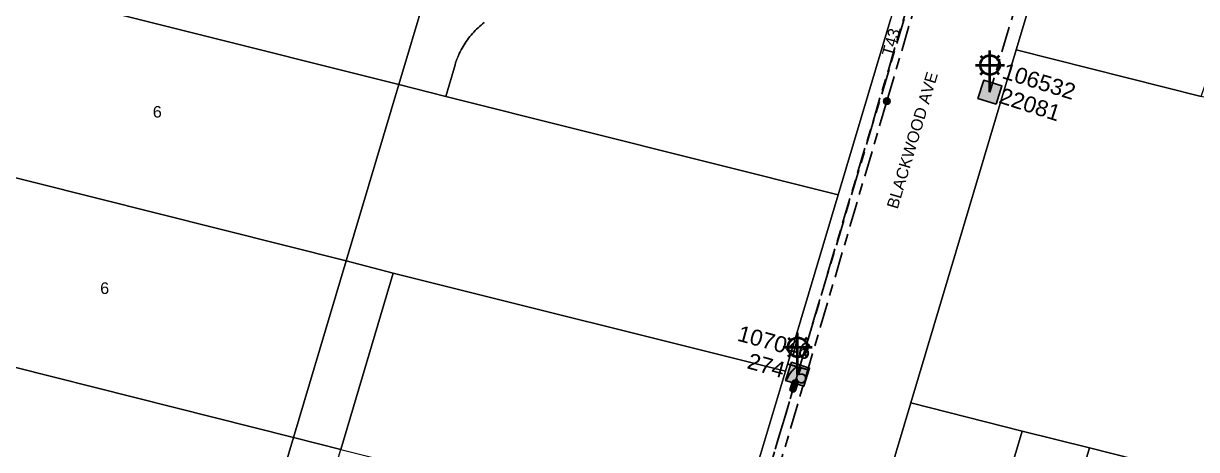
# Model space of a CAD drawing. Header units: metres. Extents: x 300457 to 302353, y 6232868 to 6234686.
# Drawn here: x 301670.9 to 301853.6, y 6233440.7 to 6233507.1 of the extents above; entities that cross this region are included whole.
import ezdxf
from ezdxf.enums import TextEntityAlignment as Align

# ---------------------------------------------------------------- set-up
doc = ezdxf.new("R2010")
doc.units = ezdxf.units.M
doc.linetypes.add('Cable Exist UG', pattern=[8.2, 4, -1.2, 1.8, -1.2])
doc.layers.get('0').update_dxf_attribs({"color": 6})
for name, color, linetype, lineweight in [('Cadastre Buildings_SP_EXT', 9, 'Continuous', 5), ('Cadastre Land Parcels_SP_EXT', 9, 'Continuous', 5), ('Cadastre Roads_SP_EXT', 9, 'Continuous', 5)]:
    doc.layers.add(name, color=color, linetype=linetype, lineweight=lineweight)
for name, color, linetype in [('Equip_HV_EXT', 7, 'Continuous'), ('Equip_SL_EXT', 7, 'Continuous'), ('Equip_SP_SL_EXT', 7, 'Continuous'), ('Mains_HV_EXT', 7, 'Continuous'), ('Mains_LV_EXT', 7, 'Continuous'), ('Mains_SL_EXT', 7, 'Continuous'), ('SupportsUG_SP_LV_SL_EXT', 7, 'Continuous')]:
    doc.layers.add(name, color=color, linetype=linetype)
doc.styles.add('COLUMN_LABEL', font='arial.ttf')
doc.styles.add('iecARIAL', font='arial.ttf', dxfattribs={"height": 2})
doc.styles.add('POLE_LABEL', font='arial.ttf')
doc.styles.get("Standard").update_dxf_attribs({"font": 'arial.ttf'})

# ---------------------------------------------------------------- blocks, each defined once
blk = doc.blocks.new('COLUMN_EXT')
blk.add_hatch(color=256).paths.add_polyline_path([(-1.49, 1.48), (-1.49, -1.49), (1.48, -1.49), (1.48, 1.48)])
blk.add_lwpolyline([(-1.49, -1.49), (1.48, -1.49), (1.48, 1.48), (-1.49, 1.48)], close=True)
for tag, height, style, flags, p in [('ASSET_NUM', 2.5, 'COLUMN_LABEL', 8, (2, 2)), ('STRUCTURE_PLANT_NUMBER', 0.2, 'POLE_LABEL', 9, (1.81, 0.03)), ('STREET_CODE', 0.2, 'COLUMN_LABEL', 9, (1.81, -0.2))]:
    blk.add_attdef(tag, text='', height=height, dxfattribs=dict(style=style, flags=flags)).set_placement(p, align=Align.MIDDLE_LEFT)
at = {"flags": 9}
for tag, p in [('COLUMN_TYPE', (1.81, -0.4)), ('OWNED_BY', (1.81, -0.6)), ('STATE', (1.81, -0.8)), ('USAGE', (1.81, -1)), ('STREETNAME', (1.81, -1.6)), ('SUBURB', (1.81, -1.8)), ('LEGEND', (1.81, -1.2)), ('LOCATION', (1.81, -1.4)), ('NOTES', (1.81, -2))]:
    blk.add_attdef(tag, text='', height=0.2, dxfattribs=at).set_placement(p, align=Align.MIDDLE_LEFT)
at = {"flags": 1}
blk.add_attdef('Z', (1.81, -2.35), '', height=0.2, dxfattribs=at)
blk = doc.blocks.new('SL_LANTERN_EXT')
at = {"lineweight": 40}
for p, q in [((-1.46, 5.68), (-1.06, 5.28)), ((0, 1.97), (0, 6.47)), ((1.46, 5.68), (1.06, 5.28)), ((-2.25, 4.22), (2.25, 4.22)), ((-1.46, 2.76), (-1.06, 3.16)), ((0, 0), (0, 2.72)), ((1.46, 2.76), (1.06, 3.16))]:
    blk.add_line(p, q, dxfattribs=at)
blk.add_circle((0, 4.22), 1.5, dxfattribs=at)
at = {"style": 'iecARIAL', "flags": 8}
blk.add_attdef('ASSET_NUM', (1.5, 1.5), '', height=2.5, dxfattribs=at)
for tag, p, height, flags in [('OPERATING_VOLTAGE', (0.98, -1.65), 0.2, 9), ('ORIENTATION', (0.98, -1.85), 0.2, 9), ('CONSTRUCTED_VOLTAGE', (0.98, -0.65), 0.2, 9), ('CONTROL_TYPE', (0.98, -0.85), 0.2, 9), ('LANTERN_PURPOSE', (0.98, -1.05), 0.2, 9), ('LANTERN_TYPE', (0.98, -1.25), 0.2, 9), ('NO_PHASES', (0.98, -1.45), 0.2, 9), ('LNUMBER', (2.18, -3.25), 2.5, 8), ('OWNED_BY', (0.98, -2.05), 0.2, 9), ('STATE', (0.98, -2.25), 0.2, 9), ('USAGE', (0.98, -2.45), 0.2, 9), ('CEXIST', (0.98, -2.65), 0.2, 9), ('CNEW', (0.98, -2.85), 0.2, 9), ('CNUMBER', (0.98, -3.05), 0.2, 9), ('CREMOVE', (0.98, -3.25), 0.2, 9), ('CREPLACE', (0.98, -3.45), 0.2, 9), ('LKINGHEIGHT', (0.98, -3.65), 0.2, 9), ('LBRACKET', (0.98, -3.85), 0.2, 9), ('LBRACKETVOCAB', (0.98, -4.05), 0.2, 9), ('LCATEGORY', (0.98, -4.25), 0.2, 9), ('LCHARGE1', (0.98, -4.45), 0.2, 9), ('LCHARGE1PERCENT', (0.98, -4.65), 0.2, 9), ('LCHARGE2', (0.98, -4.85), 0.2, 9), ('LCHARGE2PERCENT', (0.98, -5.05), 0.2, 9), ('LCHARGE3', (0.98, -5.25), 0.2, 9), ('LCHARGE3PERCENT', (0.98, -5.45), 0.2, 9), ('LEXIST', (0.98, -5.65), 0.2, 9), ('LLAMP', (0.98, -5.85), 0.2, 9), ('LLAMPVOCAB', (0.98, -6.05), 0.2, 9), ('LMAST', (0.98, -6.25), 0.2, 9), ('LMASTVOCAB', (0.98, -6.45), 0.2, 9), ('LNEW', (0.98, -6.65), 0.2, 9), ('LANTNUMBER', (0.98, -6.85), 0.2, 9), ('LOUTREACH', (0.98, -7.25), 0.2, 9), ('LOUTREACHVOCAB', (0.98, -7.45), 0.2, 9), ('STREETNAME', (0.98, -9.25), 0.2, 9), ('LRATECODE', (0.98, -7.65), 0.2, 9), ('LREMOVE', (0.98, -7.85), 0.2, 9), ('LREPLACE', (0.98, -8.05), 0.2, 9), ('LTYPE', (0.98, -8.25), 0.2, 9), ('LTYPEVOCAB', (0.98, -8.45), 0.2, 9), ('LEGEND', (0.98, -8.65), 0.2, 9), ('LOCATION', (0.98, -8.85), 0.2, 9), ('NOTES', (0.98, -9.05), 0.2, 9), ('SUBURB', (0.98, -9.45), 0.2, 1)]:
    blk.add_attdef(tag, p, '', height=height, dxfattribs=dict(flags=flags))
blk = doc.blocks.new('SL_STJ_EXT')
h = blk.add_hatch(color=256)
edge = h.paths.add_edge_path()
edge.add_ellipse((-0.59, 0.13), major_axis=(0.226, 0.226), ratio=1, start_angle=45, end_angle=135)
edge.add_line((-0.91, 0.13), (-0.91, -0.13))
edge.add_ellipse((-0.59, -0.13), major_axis=(0.226, 0.226), ratio=1, start_angle=135, end_angle=225)
edge.add_line((-0.59, -0.45), (0.59, -0.45))
edge.add_ellipse((0.59, -0.13), major_axis=(-0.226, 0.226), ratio=1, start_angle=135, end_angle=225)
edge.add_line((0.91, -0.13), (0.91, 0.13))
edge.add_ellipse((0.59, 0.13), major_axis=(-0.226, 0.226), ratio=1, start_angle=225, end_angle=315)
edge.add_line((0.59, 0.45), (-0.59, 0.45))
blk.add_lwpolyline([(-0.91, 0.13), (-0.91, -0.13, 0.414214), (-0.59, -0.45), (0.59, -0.45, 0.414214), (0.91, -0.13), (0.91, 0.13, 0.414214), (0.59, 0.45), (-0.59, 0.45, 0.414214)], format="xyb", close=True)
at = {"flags": 1}
blk.add_attdef('Z', (0, 0), '', height=0.2, dxfattribs=at)
at = {"flags": 9}
for tag, p in [('ORIENTATION', (0, 0)), ('USAGE', (0, -0.2)), ('LEGEND', (0, -0.4)), ('NOTES', (0, -0.6))]:
    blk.add_attdef(tag, text='', height=0.2, dxfattribs=at).set_placement(p, align=Align.MIDDLE_LEFT)
blk = doc.blocks.new('CONNECTOR_NODE_EXT')
h = blk.add_hatch(color=256)
edge = h.paths.add_edge_path()
edge.add_arc((0, 0), 0.5, 0, 360)
blk.add_circle((0, 0), 0.5)
at = {"flags": 1}
blk.add_attdef('Z', (0, 0), '', height=0.2, dxfattribs=at)
at = {"flags": 9}
for tag, p in [('CONNECTOR_TYPE', (0, 0)), ('CONSTRUCTED_VOLTAGE', (0, -0.2)), ('OPERATING_VOLTAGE', (0, -0.6)), ('ORIENTATION', (0, -0.8)), ('SUBTYPE', (0, -1)), ('NO_PHASES', (0, -0.4)), ('USAGE', (0, -1.2)), ('NOTES', (0, -1.4))]:
    blk.add_attdef(tag, text='', height=0.2, dxfattribs=at).set_placement(p, align=Align.MIDDLE_LEFT)

msp = doc.modelspace()

# ---------------------------------------------------------------- linework, layer by layer
at = {"layer": 'Cadastre Buildings_SP_EXT', "linetype": 'Continuous'}
msp.add_lwpolyline([(301742.65, 6233507.26), (301742.4, 6233507.07), (301742.16, 6233506.87), (301741.92, 6233506.66), (301741.69, 6233506.45), (301741.47, 6233506.23), (301741.25, 6233506.01), (301741.03, 6233505.78), (301740.82, 6233505.55), (301740.62, 6233505.31), (301740.42, 6233505.07), (301740.22, 6233504.83), (301740.04, 6233504.57), (301739.86, 6233504.32), (301739.68, 6233504.06), (301739.51, 6233503.79), (301739.35, 6233503.53), (301739.2, 6233503.25), (301739.05, 6233502.98), (301738.91, 6233502.7), (301738.77, 6233502.42), (301738.64, 6233502.13), (301738.52, 6233501.84), (301738.41, 6233501.55), (301738.3, 6233501.26), (301738.2, 6233500.96), (301738.11, 6233500.66), (301736.65, 6233495.75), (301797.76, 6233480.38), (301805.97, 6233507.9)], dxfattribs=at)
for points in [[(301877.47, 6233430.68), (301885.68, 6233458.17), (301893.17, 6233483.26), (301891.96, 6233484.85), (301890.79, 6233486.51), (301854.34, 6233495.71), (301825.51, 6233502.98), (301817.29, 6233475.44), (301809.09, 6233447.93), (301826.45, 6233443.55), (301836.92, 6233440.91), (301847.79, 6233438.17), (301858.65, 6233435.43), (301871.93, 6233432.08), (301877.47, 6233430.68)], [(301789.56, 6233452.87), (301728.49, 6233468.19), (301720.3, 6233440.66), (301750.77, 6233433.02), (301781.35, 6233425.35), (301789.56, 6233452.87)]]:
    msp.add_lwpolyline(points, close=True, dxfattribs=at)
at = {"layer": 'Cadastre Land Parcels_SP_EXT', "linetype": 'Continuous'}
for points in [[(301737.57, 6233525.1), (301669.08, 6233542.33), (301660.89, 6233514.82), (301729.37, 6233497.59), (301737.57, 6233525.1)], [(301860.4, 6233513.58), (301835.05, 6233522.18), (301830.54, 6233519.85), (301825.51, 6233502.98), (301854.34, 6233495.71), (301860.4, 6233513.58)], [(301729.37, 6233497.59), (301660.89, 6233514.82), (301652.69, 6233487.3), (301721.17, 6233470.07), (301729.37, 6233497.59)], [(301797.76, 6233480.38), (301736.65, 6233495.75), (301729.37, 6233497.58), (301721.17, 6233470.07), (301728.49, 6233468.19), (301789.56, 6233452.87), (301797.76, 6233480.38)], [(301721.17, 6233470.07), (301652.69, 6233487.3), (301644.5, 6233459.78), (301712.96, 6233442.56), (301721.17, 6233470.07)], [(301728.49, 6233468.19), (301721.17, 6233470.07), (301712.96, 6233442.56), (301720.3, 6233440.66), (301728.49, 6233468.19)], [(301712.96, 6233442.56), (301644.5, 6233459.78), (301636.3, 6233432.27), (301651.07, 6233428.51), (301697.25, 6233417.07), (301704.77, 6233415.12), (301712.96, 6233442.56)], [(301826.45, 6233443.55), (301809.09, 6233447.93), (301801.36, 6233422.02), (301804.09, 6233417.21), (301817.63, 6233413.8), (301826.45, 6233443.55)], [(301836.92, 6233440.91), (301826.45, 6233443.55), (301817.63, 6233413.8), (301828.11, 6233411.17), (301836.92, 6233440.91)], [(301720.3, 6233440.66), (301712.96, 6233442.56), (301704.77, 6233415.12), (301712.03, 6233413.23), (301720.3, 6233440.66)], [(301847.79, 6233438.17), (301836.92, 6233440.91), (301828.11, 6233411.17), (301838.97, 6233408.43), (301847.79, 6233438.17)]]:
    msp.add_lwpolyline(points, close=True, dxfattribs=at)
at = {"layer": 'Cadastre Roads_SP_EXT', "linetype": 'Continuous'}
msp.add_lwpolyline([(301737.57, 6233525.1), (301729.37, 6233497.58), (301736.65, 6233495.75), (301738.11, 6233500.66), (301738.11, 6233500.66), (301738.2, 6233500.96), (301738.3, 6233501.26), (301738.41, 6233501.55), (301738.52, 6233501.84), (301738.64, 6233502.13), (301738.77, 6233502.42), (301738.91, 6233502.7), (301739.05, 6233502.98), (301739.2, 6233503.25), (301739.35, 6233503.53), (301739.51, 6233503.79), (301739.68, 6233504.06), (301739.86, 6233504.32), (301740.04, 6233504.57), (301740.22, 6233504.83), (301740.42, 6233505.07), (301740.62, 6233505.31), (301740.82, 6233505.55), (301741.03, 6233505.78), (301741.25, 6233506.01), (301741.47, 6233506.23), (301741.69, 6233506.45), (301741.92, 6233506.66), (301742.16, 6233506.87), (301742.4, 6233507.07), (301742.65, 6233507.26)], dxfattribs=at)
msp.add_lwpolyline([(301830.54, 6233519.85), (301822.27, 6233521.53), (301810.75, 6233523.88), (301807, 6233511.31), (301805.97, 6233507.9), (301797.76, 6233480.38), (301789.56, 6233452.87), (301781.35, 6233425.35), (301793.02, 6233423.41), (301801.36, 6233422.02), (301809.09, 6233447.93), (301817.29, 6233475.44), (301825.51, 6233502.98), (301830.54, 6233519.85)], close=True, dxfattribs=at)
at = {"layer": 'Mains_HV_EXT', "linetype": 'Cable Exist UG'}
for points in [[(301805.37, 6233495), (301827.72, 6233570.91), (301841.83, 6233566.68)], [(301805.37, 6233495), (301777.22, 6233399.26)]]:
    msp.add_lwpolyline(points, dxfattribs=at)
at = {"layer": 'Mains_LV_EXT', "linetype": 'Cable Exist UG'}
for points in [[(301791.47, 6233452.39), (301826, 6233568.47), (301839.17, 6233564.32), (301841.83, 6233566.68)], [(301833.82, 6233537.95), (301821.43, 6233496.41)], [(301791.47, 6233452.39), (301775.02, 6233397.17)]]:
    msp.add_lwpolyline(points, dxfattribs=at)
at = {"layer": 'Mains_SL_EXT', "linetype": 'Cable Exist UG'}
for points in [[(301850.68, 6233562.91), (301838.42, 6233558.45), (301824.53, 6233562.79), (301791.47, 6233452.39)], [(301833.82, 6233537.95), (301821.43, 6233496.41)], [(301775.02, 6233397.17), (301790.9, 6233450.56)]]:
    msp.add_lwpolyline(points, dxfattribs=at)

# ---------------------------------------------------------------- block references
at = {"layer": 'Equip_HV_EXT'}
msp.add_blockref('CONNECTOR_NODE_EXT', (301805.37, 6233495), dxfattribs=at)
at = {"layer": 'Equip_SL_EXT', "rotation": 72.34610755162444}
msp.add_blockref('SL_STJ_EXT', (301790.9, 6233450.56), dxfattribs=at)
at = {"layer": 'Equip_SP_SL_EXT'}
ref = msp.add_blockref('SL_LANTERN_EXT', (301821.43, 6233496.41), dxfattribs=at)
ref.add_attrib('ASSET_NUM', '106532', dxfattribs={"layer": '0', "height": 2.5, "rotation": 342.7196, "style": 'iecARIAL'}).set_placement((301822.93, 6233497.91), align=Align.BOTTOM_LEFT)
ref = msp.add_blockref('SL_LANTERN_EXT', (301791.47, 6233452.39), dxfattribs=at)
ref.add_attrib('ASSET_NUM', '107046', dxfattribs={"layer": '0', "height": 2.5, "rotation": 344.7897, "style": 'iecARIAL'}).set_placement((301792.97, 6233453.89), align=Align.BOTTOM_RIGHT)
at = {"layer": 'SupportsUG_SP_LV_SL_EXT'}
ref = msp.add_blockref('COLUMN_EXT', (301821.43, 6233496.41), dxfattribs=dict(at, rotation=72.30208984164896))
ref.add_attrib('ASSET_NUM', '22081', dxfattribs={"layer": '0', "height": 2.5, "rotation": 342.2655, "style": 'COLUMN_LABEL'}).set_placement((301823.43, 6233497.16), align=Align.TOP_LEFT)
ref = msp.add_blockref('COLUMN_EXT', (301791.47, 6233452.39), dxfattribs=dict(at, rotation=252.2273390176416))
ref.add_attrib('ASSET_NUM', '27475', dxfattribs={"layer": '0', "height": 2.5, "rotation": 344.2668, "style": 'COLUMN_LABEL'}).set_placement((301793.47, 6233453.14), align=Align.TOP_RIGHT)

# ---------------------------------------------------------------- texts
at = {"layer": 'Cadastre Land Parcels_SP_EXT'}
for p in [(301691.03, 6233492.44), (301682.83, 6233464.93)]:
    msp.add_text('6', height=1.8, dxfattribs=at).set_placement(p)
at = {"layer": 'Cadastre Roads_SP_EXT'}
msp.add_text('BLACKWOOD AVE', height=1.8, rotation=73.3881, dxfattribs=at).set_placement((301807.04, 6233478.07))
at = {"layer": 'Mains_LV_EXT'}
msp.add_text('T43', height=1.8, rotation=74.3184, dxfattribs=at).set_placement((301806.29, 6233501.86))

doc.saveas('drawing.dxf')
